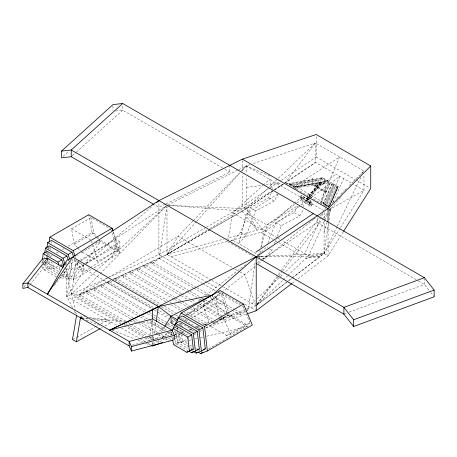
<?xml version="1.0" encoding="UTF-8"?>
<svg xmlns="http://www.w3.org/2000/svg" width="457" height="457" viewBox="0 0 457 457"><rect width="100%" height="100%" fill="white"/><g stroke="black" fill="none" stroke-linecap="round" stroke-linejoin="round"><path stroke-width="0.34" stroke-dasharray="2.29 1.71" d="M324.127 219.377L324.03 253.515L293.331 277.142M324.127 218.669L324.15 210.843L246.266 165.88L238.594 169.69M294.856 187.387L294.868 186.942L289.001 183.565L289.013 184.011L294.856 187.387L328.383 181.498L328.372 181.052L322.522 177.676L289.001 183.565M296.462 186.656L296.456 187.107L290.612 183.731L290.601 183.286M298.055 186.376L298.05 186.827L292.206 183.451L292.194 183.006M299.655 186.096L299.649 186.542L293.805 183.171L293.794 182.726M301.249 185.816L301.243 186.262L295.399 182.891L295.388 182.446M302.848 185.536L302.842 185.982L296.993 182.611L296.987 182.166M304.442 185.256L304.436 185.702L298.592 182.326L298.581 181.886M306.041 184.976L306.03 185.422L300.186 182.046L300.175 181.606M307.635 184.697L307.63 185.142L301.786 181.766L301.774 181.326M309.229 184.417L309.223 184.862L303.379 181.486L303.368 181.046M312.422 183.851L312.417 184.302L306.573 180.926L306.561 180.481M314.022 183.571L314.016 184.017L308.172 180.646L308.161 180.201M315.616 183.291L315.61 183.737L309.766 180.366L309.755 179.921M317.215 183.011L317.204 183.457L311.36 180.087L311.348 179.641M318.809 182.731L318.803 183.177L312.959 179.807L312.948 179.361M320.403 182.452L320.397 182.897L314.553 179.521L314.542 179.081M322.002 182.172L321.996 182.617L316.153 179.241L316.141 178.801M323.596 181.892L323.59 182.337L317.746 178.961L317.735 178.521M325.195 181.612L325.19 182.057L319.346 178.681L319.334 178.236M41.941 263.226L42.124 261.855M43.672 261.37L43.855 259.976M43.946 259.279L44.495 255.097M46.323 252.498L46.688 249.688M58.313 273.572L48.025 267.631L45.477 263.729L45.746 261.667M46.288 257.542L46.654 254.789M46.745 254.103L47.105 251.356M47.111 257.737L47.385 255.68M47.477 254.995L47.836 252.253M48.288 248.825L48.648 246.083M58.587 271.481L51.224 267.225L47.288 261.21L47.568 259.119M48.025 255.634L48.391 252.847M48.853 249.362L49.31 245.877M49.476 255.88L49.659 254.469M50.31 249.545L50.59 247.437M51.144 243.215L51.327 241.81M245.94 311.326L248.265 309.892L255.32 260.821M193.277 287.853L151.975 264.009L159.202 258.473L166.788 206.667M72.36 259.188L66.831 296.444L72.8 308.167M78.85 262.232L75.851 264.169L71.441 293.862L123.596 323.973M149.879 335.398L149.365 338.848L154.06 339.551M149.982 334.707L152.135 320.203M152.752 344.527L153.381 340.311M153.483 339.608L154.003 336.095M154.42 333.284L156.094 322.036M328.492 223.479L324.03 253.515L287.442 281.581M329.011 219.988L330.668 208.815L341.899 196.019M227.883 241.005L232.75 212.939L262.775 185.599M259.536 256.194L258.93 259.702L257.097 258.639M260.022 253.384L260.633 249.876M261.118 247.071L263.918 230.939L293.942 203.594M300.375 196.641L300.072 198.03L305.287 203.165L310.914 206.415L311.931 205.159L312.342 203.274L308.509 199.498L301.392 195.39L300.375 196.641L301.866 197.498L301.557 198.886L305.396 202.662L309.532 205.056L311.228 202.965L311.531 201.577L307.698 197.801M301.392 195.39L301.089 196.778L306.304 201.914L311.931 205.159M309.937 197.47L308.115 199.903L307.338 199.452L306.67 198.481L308.435 196.31M309.532 205.056L309.835 203.668L306.001 199.892L307.018 198.635L310.851 202.417L310.549 203.805L306.413 201.411L302.58 197.635L302.882 196.247L301.866 197.498M310.914 206.415L311.326 204.525L307.492 200.749L309.88 197.732M308.818 196.03L319.894 182.2L320.677 182.651L321.34 183.623L310.32 197.19M320.934 203.188L325.464 185.988L312.605 178.567L295.216 188.347L295.216 186.096L339.608 156.957L320.934 200.943L320.934 203.188L325.635 192.683L325.464 185.988M277.822 194.036L246.883 213.385L238.651 243.61L246.249 235.458L255.777 210.906L274.206 201.051L278.067 194.282M258.708 255.189L260.022 250.385M260.77 247.637L266.939 224.97L297.884 205.621M324.093 232.179L326.801 222.559M329.12 214.31L330.668 208.815L364.035 190.38L363.909 174.437M60.153 276.885L62.598 278.296L65.408 270.19L69.304 267.939L69.304 262.981M69.304 267.939L66.494 276.045L62.598 278.296M61.307 275.303L67.899 279.107L71.252 269.43L71.252 263.575L70.578 261.627M67.899 279.107L71.795 276.856L75.148 267.179L75.148 261.324L74.474 259.376M112.091 257.462L115.987 246.214L115.987 239.462L113.467 232.185M230.425 241.056L233.093 240.405L240.696 232.247L250.225 207.701L268.653 197.847L272.515 191.077M267.853 243.055L275.839 222.485L294.268 212.631L298.13 205.867M262.261 258.885L264.266 258.399L271.864 250.247L272.892 247.591M274.44 243.61L275.982 239.628M277.273 236.309L281.392 225.695L299.821 215.841L303.682 209.072M326.075 192.163L330.337 182.172L314.382 184.976L314.393 185.422L326.075 192.163L330.337 182.172M323.739 202.394L323.745 202.845L329.588 206.221L338.129 186.673L332.285 183.297L323.31 203.348L323.316 203.805L329.166 207.175M323.316 203.805L332.285 183.297M338.129 186.673L329.588 206.221M322.985 213.373L304.688 253.595L283.98 273.223M324.756 209.477L325.344 208.181M325.641 207.535L339.802 176.391L309.943 198.447M327.469 214.322L308.584 255.846L287.876 275.474M328.943 211.083L330.422 207.838M333.073 202L343.698 178.641M337.003 226.638L324.03 253.515L305.916 258.376L320.563 256.314L256.634 256.611M337.312 225.998L360.79 177.367M220.074 319.803L216.178 304.054L216.178 297.307L219.72 291.172M153.284 344.744L155.511 341.173M156.991 338.797L159.961 334.033M161.441 331.656L164.411 326.892M340.031 228.26L324.03 253.515L308.584 255.846L282.163 240.593M340.414 227.66L364.035 190.38L353.604 184.36M343.293 231.779L328.046 255.834L296.382 280.055M89.783 268.025L83.294 272.246L66.831 296.444L117.129 325.487M83.917 264.866L73.2 279.918L62.221 273.577M84.328 264.289L100.403 241.713L98.541 239.657M257.165 304.019L277.965 275.085M278.382 274.508L280.878 271.035M281.295 270.453L319.991 216.635M320.408 216.052L322.071 213.739M361.538 173.631L363.881 170.969L315.336 142.944L285.476 182.72L315.57 162.401L315.336 142.944L252.361 163.857M257.217 304.065L278.519 276.451M278.953 275.885L282.426 271.378M282.86 270.812L322.848 218.96M323.282 218.395L327.195 213.322M328.931 211.065L330.668 208.815L328.509 207.067M24.147 286.733L25.878 284.534M27.866 287.447L29.596 285.248M30.031 284.7L47.345 262.706L47.345 260.136M54.274 285.402L66.831 269.453L65.003 268.402M308.875 195.767L319.894 182.2M306.613 198.738L308.378 196.573M307.058 198.704L308.823 196.533M309.263 195.99L320.283 182.429M306.67 198.481L307.452 198.926L308.772 197.304M309.212 196.761L320.677 182.651M307.338 199.452L308.218 198.367M308.658 197.824L320.563 183.177L319.837 182.463M310.377 196.927L321.397 183.366M196.43 221.554L167.005 254.423L159.202 258.473L113.427 279.284M196.904 221.022L240.096 172.769M241.993 170.65L246.266 165.88L251.681 164.08M261.558 252.133L266.311 247.037L268.779 248.465M192.928 220.965L178.116 236.263L167.005 254.423L111.388 280.027M193.425 220.451L239.845 172.512M240.342 171.998L246.266 165.88L270.447 176.265M165.994 206.29L79.701 294.616L79.701 296.867L123.55 322.185M328.172 206.81L330.188 204.787M332.199 202.771L334.713 200.246M336.723 198.224L338.734 196.207M340.745 194.185L344.264 190.655M344.767 190.152L347.286 187.627M349.297 185.605L352.815 182.075M353.318 181.566L363.881 170.969M267.482 188.57L246.386 208.689L210.694 229.254M269.539 186.61L277.77 178.761M278.29 178.27L315.336 142.944M252.018 303.505L255.115 300.575M257.177 298.621L283.46 273.714M223.193 286.865L255.914 305.756L282.717 280.358M283.231 279.867L287.356 275.959M95.462 271.589L71.441 293.862L79.701 294.616L125.401 321.003M95.981 271.11L166.468 205.753M263.301 185.119L269.624 179.367L272.292 188.501M294.474 203.114L300.792 197.361L303.459 206.495M63.089 156.431L68.864 151.216M72.303 155.78L75.982 152.461M76.508 151.987L122.693 110.246L122.693 104.847M161.995 337.472L167.93 332.359M175.488 325.852L176.568 324.921M183.046 319.346L184.125 318.415M187.907 315.164L205.719 299.826M85.996 263.181L152.981 205.696M255.349 266.271L223.29 291.138M258.673 263.592L261.45 261.358M262.004 260.907L313.051 219.783M313.611 219.337L315.273 217.995M152.187 336.672L149.365 338.848L146.914 337.432M156.134 333.627L164.589 327.103M166.845 325.361L170.227 322.751M170.792 322.316L178.121 316.661M198.418 300.992L201.8 298.381M205.747 295.336L246.906 263.575M79.701 296.867L86.927 291.332L133.061 317.963M130.599 318.792L86.927 293.583L94.153 288.047L139.842 314.422M137.368 315.244L94.153 290.292L101.385 284.757L146.886 311.028M144.429 311.857L101.385 287.007L108.612 281.472L155.511 308.549M151.193 308.309L108.612 283.723L111.948 281.169M112.502 280.741L115.838 278.187L161.327 304.453M158.253 304.928L115.838 280.438L123.064 274.903L167.479 300.546M165.628 301.729L123.064 277.153L130.291 271.618L174.54 297.164M173.928 299.055L130.291 273.869L137.523 268.333L181.303 293.611M180.686 295.502L137.523 270.578L144.749 265.043L189.598 290.938M187.753 292.126L144.749 267.294L151.975 261.758L196.361 287.384M255.914 305.756L286.876 282.009M257.051 304.888L287.664 281.478M288.23 281.044L292.766 277.576M292.423 283.083L295.816 280.489M162.149 337.672L170.644 331.211M179.698 324.316L180.835 323.453M184.794 320.437L186.496 319.146M189.889 316.558L222.725 291.572M294.559 204.679L261.832 228.854L226.786 238.303M296.856 202.982L304.899 197.047M307.195 195.35L335.906 174.14M309.366 198.869L265.728 231.099L229.997 240.736M269.533 188.193L242.37 206.37L206.518 227.083M270.121 187.798L280.752 180.686M281.346 180.292L316.187 156.98L316.187 135.192M272.401 191.283L246.386 208.689L210.706 229.174M274.766 189.701L315.57 162.401L352.993 184.005M257.411 262.729L262.152 259.547M262.746 259.148L317.267 222.576L317.267 217.178M272.446 191.374L246.386 208.689L167.702 205.296M274.817 189.804L284.888 183.114M86.247 263.58L119.883 241.713L115.987 239.462L80.181 260.136M90.377 267.642L119.883 248.465L119.883 241.713M81.249 260.679L166.394 205.656M156.283 341.082L158.756 342.504L164.566 338.928M165.046 338.683L166.891 339.745L171.541 336.883M175.031 336.986L180.258 333.764M180.841 333.41L183.166 331.976L176.402 328.069M183.166 334.227L186.073 332.439M189.558 330.291L191.306 329.217L180.195 322.802M193.631 330.034L191.306 331.468L191.306 329.217L188.798 330.063M197.116 327.886L198.858 326.812M205.25 325.127L207.575 323.693L185.988 311.228M212.225 323.082L215.715 320.934L215.715 323.185L213.87 322.122M215.715 323.185L223.85 318.175L199.183 303.934M220.771 318.643L223.85 320.426L231.99 315.416L228.917 313.639M235.195 309.806L240.125 312.651L231.99 317.661L231.99 315.416M232.11 310.274L240.125 314.902L245.358 311.68M207.307 230.031L167.005 254.423L211.46 280.09M209.752 228.551L273.263 190.112M273.874 189.746L284.865 183.091M108.429 277.582L79.701 294.616L110.743 280.324M109.04 277.222L178.116 236.263L234.31 268.705M77.244 247.334L74.371 244.158L71.509 228.768L90.989 217.521L110.103 228.557M50.104 256.645L52.572 255.217M56.268 253.087L58.113 252.018M62.432 249.528L64.277 248.459M67.973 246.323L92.011 232.447L88.715 214.721M47.437 259.656L49.105 258.691M74.371 244.158L93.851 232.916L90.989 217.521M45.066 262.495L47.288 261.21M43.249 265.014L45.477 263.729M41.581 265.98L44.129 269.881L48.025 267.631M43.392 263.461L47.328 269.476L51.224 267.225M95.684 243.124L99.946 240.668M58.016 266.185L53.72 268.67L47.025 258.422M60.473 264.769L62.318 263.7M76.445 255.549L77.673 254.835M81.363 252.71L100.403 241.713L119.883 252.961L94.188 267.796M65.408 265.231L66.522 264.586M71.252 263.575L75.148 261.324M79.564 260.496L77.096 261.918L77.096 268.67L73.2 279.918L91.72 269.224M71.252 269.43L75.148 267.179M83.888 264.746L77.096 268.67L83.294 272.246L83.294 265.5L77.701 261.067M86.356 263.323L115.987 246.214L119.883 248.465M82.277 252.253L97.884 261.267L117.363 250.019L111.548 231.55M205.901 227.437L158.922 254.583L109.634 276.988M210.094 229.528L167.005 254.423L166.994 205.267M208.689 322.453L203.114 304.75L222.593 293.503L241.085 304.179M185.925 314.77L216.178 297.307L223.97 302.928L216.178 304.054L191.483 318.312M175.614 326.287L177.282 325.321M179.75 325.087L182.223 323.659M185.925 321.522L187.776 320.454M175.888 329.2L178.116 327.915M173.386 332.53L175.614 331.245M173.7 344.687L177.596 342.442L187.776 348.314M175.368 340.539L176.196 343.881L180.092 341.63L192.134 348.582M187.376 343.584L182.583 340.819L178.687 343.07L175.836 331.553M178.978 333.359L181.178 342.259L190.438 336.912M194.145 334.77L196.613 333.347M199.698 331.565L202.171 330.137M205.873 328L227.866 315.301L220.685 292.514M250.036 323.088L246.049 324.31L229.237 314.61L209.757 325.858L226.569 335.558L230.557 334.335L250.036 323.088L242.319 304.893M226.569 335.558L246.049 324.31M208.643 348.891L247.346 326.549L227.072 314.827M210.077 229.608L167.005 254.423L224.039 239.045M72.463 339.574L76.176 337.517M76.799 337.175L94.742 327.252M95.359 326.909L98.455 325.201M100.928 323.83L107.738 320.066L89.035 317.369M100.494 328.474L102.351 327.446M104.824 326.081L111.634 322.316L93.628 319.717M171.084 322.933L176.151 320.334M183.126 316.758L185.028 315.781M185.662 315.456L212.282 301.809L216.178 304.054L226.849 314.325M165.308 204.17L158.922 207.341L154.597 204.85M165.948 203.851L229.842 172.106L229.842 165.354M167.633 204.947L237.954 170.01M107.035 278.17L66.831 296.444L66.831 268.07M111.022 280.381L74.337 297.056L120.625 323.779M343.893 314.136L346.555 313.154M349.217 312.171L424.41 284.437L424.41 279.038M174.837 334.547L178.858 333.119M181.538 332.17L184.217 331.216M188.907 329.548L190.917 328.834M195.607 327.172L198.287 326.218M202.982 324.556L211.688 321.46M220.4 318.369L255.246 305.996M175.031 334.735L179.412 333.25M181.915 332.399L183.166 331.976L183.166 333.102M196.938 327.303L199.441 326.458M203.822 324.967L207.575 323.693M217.595 320.3L245.135 310.954M168.702 340.454L173.414 338.854M174.088 338.626L182.84 335.655M185.536 334.741L188.227 333.833M192.94 332.233L194.288 331.776M205.736 327.892L246.803 313.959M328.714 209.42L330.668 208.815L329.451 208.112M170.901 256.674L227.249 241.479M131.89 345.224L172.026 334.69L172.026 332.759M181.178 342.259L191.517 339.802M194.962 338.985L197.03 338.494M200.474 337.677L202.542 337.186M206.678 336.203L247.346 326.549M44.837 263.169L47.345 262.706L60.13 270.087M328.383 181.498L322.533 178.121L289.013 184.011L294.868 186.942L328.372 181.052M295.216 188.347L312.777 185.256L312.605 178.567M314.393 185.422L330.348 182.617M115.735 111.045L122.693 110.246L222.45 167.839M246.329 187.284L262.404 185.411M265.9 185.005L281.284 183.211M256.634 256.583L324.03 253.515L328.046 255.834L328.046 223.404M169.119 205.433L242.101 211.037M81.877 317.929L87.533 318.369M91.771 318.7L125.692 321.345M129.931 321.677L136.289 322.174M142.653 322.671L152.547 323.442L165.331 330.822M80.032 316.067L84.882 316.77M81.849 318.015L88.087 318.917M286.128 182.949L295.216 186.096L320.934 200.943L327.966 206.627M86.419 320.14L99.643 325.298M112.205 330.2L134.689 338.968M137.997 340.259L143.287 342.322M145.932 343.356L150.559 345.161M320.94 178.401L326.784 181.326L326.784 181.777L320.94 178.401L320.928 177.956M316.187 156.98L355.409 179.63M356.02 179.984L369.507 187.764M332.296 183.743L338.14 187.113M337.7 187.627L337.712 188.073L331.868 184.697L331.862 184.24M314.382 184.976L326.064 191.723M325.635 192.683L310.829 184.137L310.823 184.582L304.979 181.206L304.968 180.761M286.088 183.074L307.464 195.413M309.909 196.83L326.412 206.353M306.001 199.892L311.228 202.965M224.913 169.261L229.842 172.106M317.267 222.576L417.635 280.529M418.252 280.884L424.41 284.437L430.34 291.966M268.653 197.847L274.206 201.051M294.268 212.631L299.821 215.841M250.225 207.701L255.777 210.906M275.839 222.485L281.392 225.695M246.883 213.385L266.939 224.97M277.296 237.783L261.832 228.854L246.386 208.689L242.37 206.37L242.37 173.934M277.902 238.131L279.73 239.188M232.75 212.939L263.918 230.939M260.918 232.402L274.411 240.193M275.028 240.548L278.096 242.313M278.707 242.667L302.02 256.126M240.696 232.247L246.249 235.458M269.396 248.819L271.864 250.247M233.093 240.405L258.102 254.84M259.942 255.903L264.266 258.399M227.757 241.702L252.818 256.171M234.927 269.064L239.245 271.561M239.862 271.915L244.803 274.766L255.44 304.436M212.077 280.449L222.576 286.505M206.958 282.317L158.922 254.583L158.922 200.594M207.575 282.672L218.046 288.715M244.529 304.008L256.228 310.76M159.202 258.473L202.2 283.294M202.811 283.654L215.098 290.743M218.166 292.514L239.662 304.928M242.124 306.344L243.353 307.058M246.42 308.829L248.265 309.892M216.178 297.307L212.282 295.056L212.282 301.809M196.978 287.739L209.306 294.856M212.385 296.639L234.578 309.452M193.894 288.213L206.221 295.331M209.923 297.461L231.499 309.92M190.209 291.292L201.269 297.678M201.885 298.033L204.342 299.449M204.959 299.809L228.306 313.285M100.557 240.313L117.363 250.019M188.37 292.48L196.967 297.444M199.429 298.861L202.497 300.637M203.114 300.992L226.461 314.473M71.509 228.768L90.617 239.805M203.114 304.75L222.839 316.141L230.557 334.335M181.92 293.965L189.935 298.592M192.403 300.015L196.104 302.151M181.303 295.856L187.467 299.421M189.935 300.843L194.254 303.334M197.338 305.116L218.303 317.221M175.157 297.518L181.298 301.066M181.915 301.42L189.289 305.676M192.974 307.807L213.87 319.871M174.54 299.409L179.458 302.248M180.069 302.603L187.444 306.864M190.518 308.635L213.259 321.762M169.947 301.968L171.181 302.683M174.266 304.465L182.286 309.092M171.181 304.933L180.435 310.274M184.137 312.411L206.958 325.59M164.4 306.224L175.465 312.617M161.327 306.698L173.009 313.445M175.465 314.862L177.927 316.284M181.001 318.055L199.441 328.703L199.441 327.578M83.294 265.5L77.096 261.918L76.639 260.599M156.128 308.909L169.707 316.747M172.175 318.169L175.876 320.311M75.851 264.169L153.775 309.155M154.277 310.086L168.467 318.283M172.175 320.42L175.26 322.202M180.812 325.407L183.28 326.835M149.348 312.451L153.038 314.582M153.649 314.936L157.339 317.067M157.956 317.421L167.176 322.745M167.793 323.099L173.329 326.298M147.502 313.633L153.038 316.832M153.649 317.187L157.339 319.317M157.956 319.672L172.1 327.835M142.31 315.844L149.719 320.123M150.336 320.477L167.622 330.457M170.09 331.885L172.557 333.313M63.175 271.846L71.795 276.856M168.37 332.576L172.026 334.69M189.775 344.972L192.168 346.355M195.767 348.428L198.161 349.811M198.761 350.159L199.96 350.85M140.459 317.027L145.395 319.877M146.012 320.231L164.531 330.925M167.005 332.353L171.941 335.204M191.866 350.679L193.065 351.37M135.523 319.386L140.442 322.225M141.059 322.579L158.893 332.879M161.355 334.301L166.274 337.14M47.328 269.476L57.102 275.12M176.196 343.881L187.798 350.582M133.061 320.214L137.98 323.053M138.597 323.413L157.665 334.421M158.282 334.775L162.583 337.26M44.129 269.881L57.296 277.485M127.874 322.431L130.342 323.853M130.965 324.213L149.49 334.907M151.958 336.335L156.283 338.831M126.023 323.607L127.257 324.321M129.725 325.75L147.023 335.729M149.49 337.157L155.666 340.722M124.207 324.327L125.435 325.036M127.891 326.452L146.297 337.077M124.327 325.915L142.841 336.603M145.309 338.031L150.25 340.882M121.402 327.955L139.111 338.18M139.722 338.534L145.217 341.705M148.268 343.47L150.713 344.875M329.154 206.735L323.31 203.348L328.577 206.793M331.868 184.245L337.712 188.073M307.452 198.926L308.172 199.64M303.254 196.801L307.087 200.577M93.851 232.916L96.724 236.086M97.204 236.612L99.118 238.725M92.011 232.447L95.742 236.566M96.204 237.08L98.072 239.142M77.724 247.86L80.598 251.03M430.762 292.509L434.15 296.81M242.124 211.025L257.023 230.151L246.386 208.689L246.294 176.579M74.308 259.416L83.294 272.246M51.001 261.598L54.417 266.825L50.521 269.07L45.586 261.524M115.987 246.214L119.883 252.961L113.325 232.122M74.057 310.634L75.628 313.719M172.883 336.615L173.734 338.546M75.262 256.628L75.719 257.948M222.593 293.503L228.203 311.308M228.409 311.971L229.237 314.61M110.72 228.911L111.342 230.888M91.451 240.839L97.884 261.267M179.732 329.303L180.235 331.336M180.903 334.044L182.583 340.819M177.282 326.509L178.127 329.931M177.447 330.948L180.092 341.63M177.596 342.442L175.334 333.29L175.334 331.256M171.763 336.843L172.409 339.46M66.831 273.954L75.108 309.326M75.759 312.097L76.57 315.57M337.272 188.581L337.283 189.027L331.439 185.651L331.434 185.199M336.843 189.541L336.855 189.981L331.011 186.605L331.005 186.153M336.415 190.495L336.426 190.935L330.582 187.564L330.577 187.107M335.992 191.449L336.004 191.894L330.16 188.518L330.148 188.061M335.564 192.403L335.575 192.848L329.731 189.472L329.726 189.021M335.135 193.357L335.147 193.802L329.303 190.426L329.297 189.975M334.707 194.316L334.718 194.756L328.874 191.386L328.869 190.929M334.278 195.27L334.29 195.716L328.446 192.34L328.44 191.883M333.856 196.224L333.867 196.67L328.017 193.294L328.012 192.843M333.427 197.178L333.439 197.624L327.595 194.248L327.589 193.797M332.999 198.138L333.01 198.578L327.166 195.208L327.161 194.751M332.57 199.092L332.582 199.532L326.738 196.162L326.732 195.705M332.142 200.046L332.153 200.492L326.309 197.116L326.304 196.664M331.713 201L331.725 201.446L325.881 198.07L325.875 197.618M331.291 201.96L331.302 202.4L325.458 199.029L325.447 198.572M330.862 202.914L330.874 203.354L325.03 199.983L325.024 199.526M330.434 203.868L330.445 204.313L324.601 200.937L324.596 200.486M330.005 204.822L330.017 205.267L324.173 201.891L324.167 201.44M322.522 177.676L322.533 178.121M246.266 165.88L246.289 173.729M242.37 160.538L242.37 171.118M240.125 312.651L240.125 314.902M223.85 318.175L223.85 320.426M179.23 322.716L179.23 324.019M177.282 328.155L177.282 330.28M171.438 332.153L171.438 335.541M166.891 338.06L166.891 339.745M158.756 340.259L158.756 342.504M152.547 320.226L152.547 333.987M152.547 336.798L152.547 339.608M152.547 342.419L152.547 344.527M151.975 261.758L151.975 264.009M144.749 265.043L144.749 267.294M137.523 268.333L137.523 270.578M130.291 271.618L130.291 273.869M123.064 274.903L123.064 277.153M115.838 278.187L115.838 280.438M112.953 105.973L112.953 110.697M108.612 281.472L108.612 283.723M101.385 284.757L101.385 287.007M94.153 288.047L94.153 290.292M86.927 291.332L86.927 293.583M66.831 262.529L66.831 263.918M59.564 266.888L59.564 270.95M42.33 260.427L42.33 262.998"/><path stroke-width="0.69" d="M42.484 259.102L43.209 253.601L47.105 251.356L61.792 259.833L63.46 264.637L63.46 266.665M44.769 253.007L45.414 248.128L49.31 245.877L66.893 256.029L68.424 260.456M46.968 247.574L47.619 242.65L51.515 240.405L71.995 252.224L73.571 256.777M49.19 241.976L49.819 237.177L88.715 214.721L112.091 228.22L113.01 230.865M156.197 321.334L158.39 306.567L256.228 256.777L328.046 208.598L370.73 165.977L316.187 134.489L242.37 159.127L158.922 200.594L72.674 257.08L66.831 260.456L47.345 294.199L48.214 293.097M76.57 315.57L72.463 339.574L76.359 341.819L99.877 328.817M76.359 341.819L80.466 317.815L81.877 317.929M177.282 321.111L177.282 319.763L181.178 313.016L220.074 290.561L243.45 304.054L252.338 325.018L207.352 350.987L200.657 353.507L198.224 352.096M175.334 324.967L175.334 323.67L178.487 318.209L182.383 315.958L202.862 327.783L205.273 348.851L201.377 351.102L196.064 353.101L193.665 351.719M171.769 330.902L173.1 328.594L176.996 326.344L191.689 334.827L193.317 349.085L186.867 352.29L173.7 344.687L172.569 340.111M164.777 326.298L171.084 316.181L212.282 295.056L256.228 256.777L256.228 310.76L247.477 313.731M343.67 231.173L370.73 188.473L370.73 165.977M47.345 294.199L72.674 257.08L158.39 306.567L171.084 316.181L177.282 319.763M212.282 295.056L158.39 306.567L109.686 330.188L152.547 318.94L172.026 330.188L174.306 335.335L174.306 339.831L131.445 351.079L129.165 345.938L27.866 287.447L22.85 288.384L22.85 283.883L42.33 259.142L47.345 258.205L63.175 267.345M47.345 258.205L27.866 282.952L27.866 287.447M153.98 204.49L71.258 156.728L61.518 157.854L61.518 151.107L112.953 104.619L122.693 103.493L424.41 277.69L434.15 290.064L434.15 296.81L353.632 326.509L343.893 314.136L256.228 263.523M122.693 103.493L71.258 149.982L61.518 151.107M156.762 202.451L158.922 200.594M256.228 310.76L291.857 283.517M255.926 252.098L313.359 213.573M49.819 237.177L73.2 250.67L112.091 228.22L112.913 230.819M47.619 242.65L68.099 254.475L71.995 252.224M45.414 248.128L62.997 258.279L66.893 256.029M43.209 253.601L57.896 262.084L61.792 259.833M60.672 266.242L63.46 264.637M109.686 330.188L152.547 309.943L158.39 306.567M175.334 323.67L179.692 321.151L197.275 331.308L199.292 348.971L195.396 351.216L191.466 352.695L189.021 351.284M181.178 313.016L204.553 326.509L243.45 304.054M178.487 318.209L198.966 330.034L202.862 327.783M173.386 328.989L173.386 327.572L175.796 323.402L193.38 333.553L197.275 331.308M173.1 328.594L187.793 337.077L191.689 334.827M186.867 352.29L187.981 351.65M191.466 352.695L193.134 351.73M196.064 353.101L197.732 352.136M200.657 353.507L203.114 352.084M190.769 350.039L193.317 349.085M197.327 349.708L199.292 348.971M203.279 349.605L205.273 348.851M424.41 277.69L343.893 307.39L71.258 149.982L71.258 156.728M353.632 326.509L353.632 319.757L434.15 290.064M151.221 345.418L152.547 345.938L162.641 342.51M172.026 330.188L129.165 341.436L27.866 282.952L22.85 283.883M131.445 351.079L131.445 346.583L174.306 335.335M81.849 318.015L80.466 317.815L82.449 318.592M242.37 159.127L328.046 208.598L328.046 221.993M175.025 325.207L171.084 322.933L171.084 316.181M151.324 345.229L152.547 345.938M353.632 319.757L343.893 307.39L343.893 314.136M131.445 346.583L129.165 341.436L129.165 345.938M73.2 250.67L75.034 255.966M68.099 254.475L69.675 259.028M62.997 258.279L65.185 264.597M57.896 262.084L58.936 265.089M204.553 326.509L207.352 350.987M198.966 330.034L201.377 351.102M193.38 333.553L195.396 351.216M187.793 337.077L189.421 351.33M152.547 309.943L152.547 318.94"/></g></svg>
